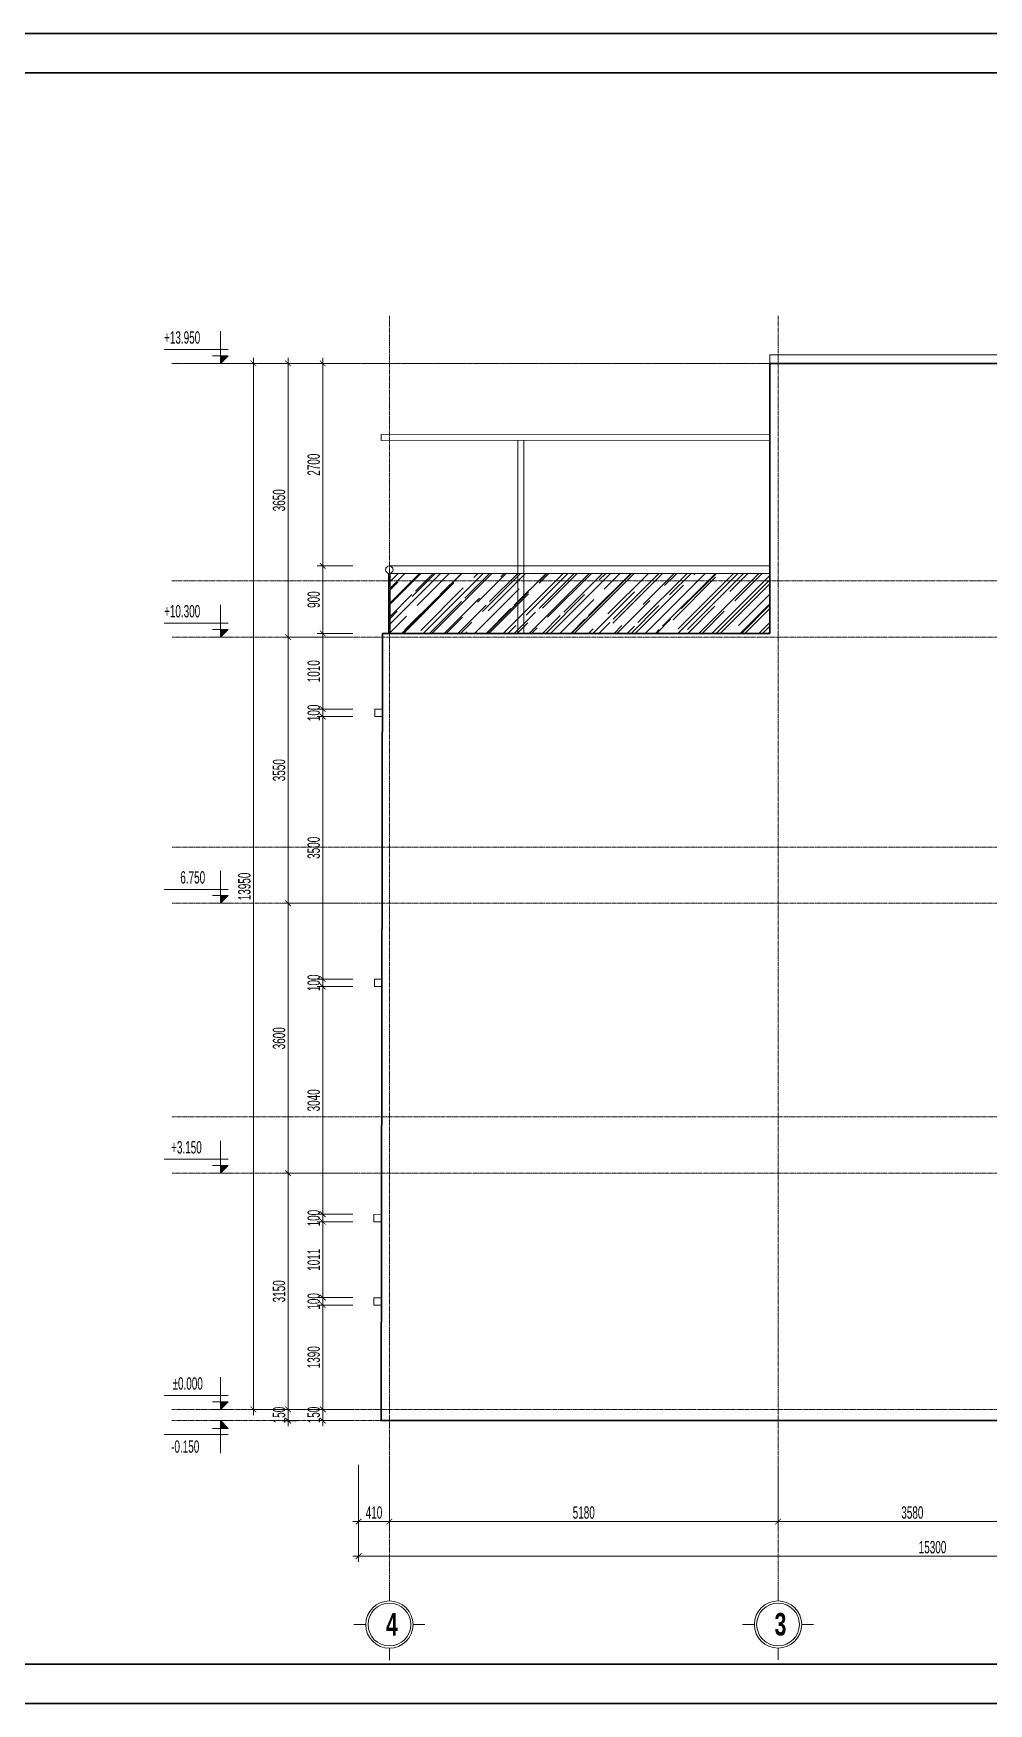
# Model space of a CAD drawing. Header units: millimetres. Extents: x 1336014 to 2939047, y -333549 to -60566.
# Drawn here: x 1415437 to 1428169, y -161916 to -139642 of the extents above; entities that cross this region are included whole.
import ezdxf
from ezdxf.enums import TextEntityAlignment as Align

# ---------------------------------------------------------------- set-up
doc = ezdxf.new("R2010")
doc.units = ezdxf.units.MM
doc.header["$MEASUREMENT"] = 0
doc.linetypes.add('CENTER2', pattern=[1.125, 0.75, -0.125, 0.125, -0.125])
for name, color, linetype, lineweight in [('01.Cut', 255, 'Continuous', 35), ('02.Thay', 145, 'Continuous', 15), ('03.Manh', 251, 'Continuous', 13), ('05.Text', 253, 'Continuous', 18), ('08.Dim', 156, 'Continuous', 15), ('10.truc', 250, 'CENTER2', 20), ('11.Khung bo', 32, 'Continuous', 50), ('12.Khung', 36, 'Continuous', 25), ('CA.thay 145', 145, 'Continuous', 18), ('DIM', 252, 'Continuous', 20)]:
    doc.layers.add(name, color=color, linetype=linetype, lineweight=lineweight)
doc.layers.add('text', color=7, linetype='Continuous')
doc.layers.add('Tpl_Bound', color=1, linetype='Continuous', plot=False)
doc.styles.add('AVANTHB', font='')
doc.styles.add('TT5_Text Dim', font='hoatbif.shx', dxfattribs={"width": 0.6})
doc.styles.get('AVANTHB').set_extended_font_data('.VnAvantH', bold=True)
doc.dimstyles.new('TT5_Dim 1-75', dxfattribs={"dimscale": 75, "dimtxt": 2.2, "dimasz": 1, "dimexe": 1, "dimexo": 0.5, "dimgap": 0.5, "dimtad": 1, "dimdec": 0, "dimzin": 0, "dimdsep": 46, "dimtxsty": 'TT5_Text Dim', "dimblk": 'ARCHTICK', "dimcen": 0, "dimdle": 1, "dimclrd": 256, "dimclre": 256, "dimclrt": 1, "dimadec": 0, "dimazin": 0, "dimtfac": 0.015, "dimtdec": 0, "dimtix": 1, "dimtmove": 2, "dimatfit": 3, "dimldrblk": 'DOT', "dimfxl": 1, "dimtolj": 1, "dimtzin": 0, "dimlwd": -1, "dimlwe": -1, "dimarcsym": 1})

# ---------------------------------------------------------------- blocks, each defined once
blk = doc.blocks.new('100')
at = {"layer": '11.Khung bo', "const_width": 26.7}
blk.add_lwpolyline([(1860913, -945240), (1860913, -916940), (1896063, -916940), (1896063, -945240)], close=True, dxfattribs=at)
blk.add_lwpolyline([(1860913, -945240), (1860913, -916940), (1896063, -916940), (1896063, -945240)], close=True, dxfattribs=at)
blk.add_lwpolyline([(1860913, -945240), (1860913, -916940), (1896063, -916940), (1896063, -945240)], close=True, dxfattribs=at)
at = {"layer": '12.Khung'}
blk.add_lwpolyline([(1901579, -945940), (1901579, -916240), (1859580, -916240), (1859580, -945940)], close=True, dxfattribs=at)
blk.add_lwpolyline([(1901579, -945940), (1901579, -916240), (1859580, -916240), (1859580, -945940)], close=True, dxfattribs=at)
blk.add_lwpolyline([(1901579, -945940), (1901579, -916240), (1859580, -916240), (1859580, -945940)], close=True, dxfattribs=at)
blk = doc.blocks.new('_ARCHTICK')
at = {"const_width": 0.15}
blk.add_lwpolyline([(-0.5, -0.5), (0.5, 0.5)], dxfattribs=at)
blk = doc.blocks.new('*D727')
at = {"layer": '08.Dim', "transparency": 16777216}
for p, q in [((1425363, -158731), (1425363, -159564)), ((1428943, -158731), (1428943, -159564)), ((1429018, -159489), (1425288, -159489))]:
    blk.add_line(p, q, dxfattribs=at)
at = {"layer": 'Defpoints', "color": 0, "transparency": 16777216}
for p in [(1425363, -158693), (1428943, -158693), (1425363, -159489)]:
    blk.add_point(p, dxfattribs=at)
at = {"layer": '08.Dim', "transparency": 16777216, "xscale": 75, "yscale": 75, "zscale": 75, "rotation": 180}
blk.add_blockref('_ARCHTICK', (1425363, -159489), dxfattribs=at)
at = {"layer": '08.Dim', "transparency": 16777216, "xscale": 75, "yscale": 75, "zscale": 75}
blk.add_blockref('_ARCHTICK', (1428943, -159489), dxfattribs=at)
at = {"layer": '08.Dim', "color": 1, "transparency": 16777216, "insert": (1427153, -159369), "char_height": 165, "attachment_point": 5, "style": 'TT5_Text Dim'}
blk.add_mtext('\\A1;3580', dxfattribs=at)
blk = doc.blocks.new('_DOT')
blk.add_line((-0.5, 0), (-1, 0))
at = {"const_width": 0.5}
blk.add_lwpolyline([(-0.25, 0, 1), (0.25, 0, 1)], format="xyb", close=True, dxfattribs=at)
blk = doc.blocks.new('*D728')
at = {"layer": '08.Dim', "transparency": 16777216}
for p, q in [((1420183, -158731), (1420183, -159564)), ((1425363, -158731), (1425363, -159564)), ((1425438, -159489), (1420108, -159489))]:
    blk.add_line(p, q, dxfattribs=at)
at = {"layer": 'Defpoints', "color": 0, "transparency": 16777216}
for p in [(1420183, -158693), (1425363, -158693), (1420183, -159489)]:
    blk.add_point(p, dxfattribs=at)
at = {"layer": '08.Dim', "transparency": 16777216, "xscale": 75, "yscale": 75, "zscale": 75, "rotation": 180}
blk.add_blockref('_ARCHTICK', (1420183, -159489), dxfattribs=at)
at = {"layer": '08.Dim', "transparency": 16777216, "xscale": 75, "yscale": 75, "zscale": 75}
blk.add_blockref('_ARCHTICK', (1425363, -159489), dxfattribs=at)
at = {"layer": '08.Dim', "color": 1, "transparency": 16777216, "insert": (1422773, -159369), "char_height": 165, "attachment_point": 5, "style": 'TT5_Text Dim'}
blk.add_mtext('\\A1;5180', dxfattribs=at)
blk = doc.blocks.new('*D729')
at = {"layer": '08.Dim', "transparency": 16777216}
for p, q in [((1419772, -158731), (1419772, -159564)), ((1420182, -158731), (1420182, -159564)), ((1420257, -159489), (1419697, -159489))]:
    blk.add_line(p, q, dxfattribs=at)
at = {"layer": 'Defpoints', "color": 0, "transparency": 16777216}
for p in [(1419772, -158693), (1420182, -158693), (1419772, -159489)]:
    blk.add_point(p, dxfattribs=at)
at = {"layer": '08.Dim', "transparency": 16777216, "xscale": 75, "yscale": 75, "zscale": 75, "rotation": 180}
blk.add_blockref('_ARCHTICK', (1419772, -159489), dxfattribs=at)
at = {"layer": '08.Dim', "transparency": 16777216, "xscale": 75, "yscale": 75, "zscale": 75}
blk.add_blockref('_ARCHTICK', (1420182, -159489), dxfattribs=at)
at = {"layer": '08.Dim', "color": 1, "transparency": 16777216, "insert": (1419977, -159369), "char_height": 165, "attachment_point": 5, "style": 'TT5_Text Dim'}
blk.add_mtext('\\A1;410', dxfattribs=at)
blk = doc.blocks.new('*D731')
at = {"layer": '08.Dim', "transparency": 16777216}
for p, q in [((1419772, -158731), (1419772, -160026)), ((1435072, -158731), (1435072, -160026)), ((1435147, -159951), (1419697, -159951))]:
    blk.add_line(p, q, dxfattribs=at)
at = {"layer": 'Defpoints', "color": 0, "transparency": 16777216}
for p in [(1419772, -158693), (1435072, -158693), (1419772, -159951)]:
    blk.add_point(p, dxfattribs=at)
at = {"layer": '08.Dim', "transparency": 16777216, "xscale": 75, "yscale": 75, "zscale": 75, "rotation": 180}
blk.add_blockref('_ARCHTICK', (1419772, -159951), dxfattribs=at)
at = {"layer": '08.Dim', "transparency": 16777216, "xscale": 75, "yscale": 75, "zscale": 75}
blk.add_blockref('_ARCHTICK', (1435072, -159951), dxfattribs=at)
at = {"layer": '08.Dim', "color": 1, "transparency": 16777216, "insert": (1427422, -159831), "char_height": 165, "attachment_point": 5, "style": 'TT5_Text Dim'}
blk.add_mtext('\\A1;15300', dxfattribs=at)
blk = doc.blocks.new('*D732')
at = {"layer": '08.Dim', "transparency": 16777216}
for p, q in [((1419294, -158067), (1419294, -156527)), ((1419693, -156602), (1419219, -156602)), ((1419693, -157992), (1419219, -157992))]:
    blk.add_line(p, q, dxfattribs=at)
at = {"layer": 'Defpoints', "color": 0, "transparency": 16777216}
for p in [(1419294, -156602), (1419730, -156602), (1419730, -157992)]:
    blk.add_point(p, dxfattribs=at)
at = {"layer": '08.Dim', "transparency": 16777216, "xscale": 75, "yscale": 75, "zscale": 75}
for p, rotation in [((1419294, -156602), 90), ((1419294, -157992), 270)]:
    blk.add_blockref('_ARCHTICK', p, dxfattribs=dict(at, rotation=rotation))
at = {"layer": '08.Dim', "color": 1, "transparency": 16777216, "insert": (1419174, -157297), "char_height": 165, "attachment_point": 5, "rotation": 90, "style": 'TT5_Text Dim'}
blk.add_mtext('\\A1;1390', dxfattribs=at)
blk = doc.blocks.new('*D733')
at = {"layer": '08.Dim', "transparency": 16777216}
for p, q in [((1419294, -157992), (1419294, -157917)), ((1419693, -157992), (1419219, -157992)), ((1419693, -158142), (1419219, -158142)), ((1419294, -157992), (1419294, -158142)), ((1419294, -158142), (1419294, -158217))]:
    blk.add_line(p, q, dxfattribs=at)
at = {"layer": 'Defpoints', "color": 0, "transparency": 16777216}
for p in [(1419294, -158142), (1419730, -157992), (1419730, -158142)]:
    blk.add_point(p, dxfattribs=at)
at = {"layer": '08.Dim', "transparency": 16777216, "xscale": 75, "yscale": 75, "zscale": 75}
for p, rotation in [((1419294, -157992), 270), ((1419294, -158142), 90)]:
    blk.add_blockref('_ARCHTICK', p, dxfattribs=dict(at, rotation=rotation))
at = {"layer": '08.Dim', "color": 1, "transparency": 16777216, "insert": (1419174, -158067), "char_height": 165, "attachment_point": 5, "rotation": 90, "style": 'TT5_Text Dim'}
blk.add_mtext('\\A1;150', dxfattribs=at)
blk = doc.blocks.new('*D743')
at = {"layer": '08.Dim', "transparency": 16777216}
for p, q in [((1419693, -144043), (1419219, -144043)), ((1419294, -146818), (1419294, -143968)), ((1419693, -146743), (1419219, -146743))]:
    blk.add_line(p, q, dxfattribs=at)
at = {"layer": 'Defpoints', "color": 0, "transparency": 16777216}
for p in [(1419294, -144043), (1419730, -144043), (1419730, -146743)]:
    blk.add_point(p, dxfattribs=at)
at = {"layer": '08.Dim', "transparency": 16777216, "xscale": 75, "yscale": 75, "zscale": 75}
for p, rotation in [((1419294, -144043), 90), ((1419294, -146743), 270)]:
    blk.add_blockref('_ARCHTICK', p, dxfattribs=dict(at, rotation=rotation))
at = {"layer": '08.Dim', "color": 1, "transparency": 16777216, "insert": (1419174, -145393), "char_height": 165, "attachment_point": 5, "rotation": 90, "style": 'TT5_Text Dim'}
blk.add_mtext('\\A1;2700', dxfattribs=at)
blk = doc.blocks.new('*D744')
at = {"layer": '08.Dim', "transparency": 16777216}
for p, q in [((1419693, -144043), (1418295, -144043)), ((1418370, -158068), (1418370, -143968)), ((1419693, -157993), (1418295, -157993))]:
    blk.add_line(p, q, dxfattribs=at)
at = {"layer": 'Defpoints', "color": 0, "transparency": 16777216}
for p in [(1418370, -144043), (1419730, -144043), (1419730, -157993)]:
    blk.add_point(p, dxfattribs=at)
at = {"layer": '08.Dim', "transparency": 16777216, "xscale": 75, "yscale": 75, "zscale": 75}
for p, rotation in [((1418370, -144043), 90), ((1418370, -157993), 270)]:
    blk.add_blockref('_ARCHTICK', p, dxfattribs=dict(at, rotation=rotation))
at = {"layer": '08.Dim', "color": 1, "transparency": 16777216, "insert": (1418250, -151018), "char_height": 165, "attachment_point": 5, "rotation": 90, "style": 'TT5_Text Dim'}
blk.add_mtext('\\A1;13950', dxfattribs=at)
blk = doc.blocks.new('A$C4E7C6F34')
at = {"layer": 'DIM'}
blk.add_hatch(color=256, dxfattribs=at).paths.add_polyline_path([(-38, 0), (-38, 138), (-178, 138)])
for p, q in [((-38, 576), (-38, 0)), ((964, 248), (-178, 248)), ((-178, 138), (101, 138)), ((-178, 138), (-38, 0)), ((-178, 0), (101, 0))]:
    blk.add_line(p, q, dxfattribs=at)
at = {"layer": 'text', "style": 'TT5_Text Dim', "flags": 8}
blk.add_attdef('%%P0.000', text='', height=220, dxfattribs=at).set_placement((102, 461), align=Align.MIDDLE_LEFT)
blk = doc.blocks.new('DANHTRUC')
for p, q in [((980383, -947347), (980383, -947137)), ((979963, -947767), (979753, -947767)), ((980803, -947767), (981013, -947767)), ((980383, -948187), (980383, -948397))]:
    blk.add_line(p, q)
for radius in [420, 380]:
    blk.add_circle((980383, -947767), radius)
blk = doc.blocks.new('*D2379')
at = {"layer": '08.Dim', "transparency": 16777216}
for p, q in [((1419693, -156502), (1419219, -156502)), ((1419294, -156502), (1419294, -156427)), ((1419294, -156602), (1419294, -156502)), ((1419693, -156602), (1419219, -156602)), ((1419294, -156602), (1419294, -156677))]:
    blk.add_line(p, q, dxfattribs=at)
at = {"layer": 'Defpoints', "color": 0, "transparency": 16777216}
for p in [(1419294, -156502), (1419730, -156502), (1419730, -156602)]:
    blk.add_point(p, dxfattribs=at)
at = {"layer": '08.Dim', "transparency": 16777216, "xscale": 75, "yscale": 75, "zscale": 75}
for p, rotation in [((1419294, -156502), 270), ((1419294, -156602), 90)]:
    blk.add_blockref('_ARCHTICK', p, dxfattribs=dict(at, rotation=rotation))
at = {"layer": '08.Dim', "color": 1, "transparency": 16777216, "insert": (1419174, -156552), "char_height": 165, "attachment_point": 5, "rotation": 90, "style": 'TT5_Text Dim'}
blk.add_mtext('\\A1;100', dxfattribs=at)
blk = doc.blocks.new('*D2380')
at = {"layer": '08.Dim', "transparency": 16777216}
for p, q in [((1419294, -156577), (1419294, -155416)), ((1419693, -155491), (1419219, -155491)), ((1419693, -156502), (1419219, -156502))]:
    blk.add_line(p, q, dxfattribs=at)
at = {"layer": 'Defpoints', "color": 0, "transparency": 16777216}
for p in [(1419294, -155491), (1419730, -155491), (1419730, -156502)]:
    blk.add_point(p, dxfattribs=at)
at = {"layer": '08.Dim', "transparency": 16777216, "xscale": 75, "yscale": 75, "zscale": 75}
for p, rotation in [((1419294, -155491), 90), ((1419294, -156502), 270)]:
    blk.add_blockref('_ARCHTICK', p, dxfattribs=dict(at, rotation=rotation))
at = {"layer": '08.Dim', "color": 1, "transparency": 16777216, "insert": (1419174, -155997), "char_height": 165, "attachment_point": 5, "rotation": 90, "style": 'TT5_Text Dim'}
blk.add_mtext('\\A1;1011', dxfattribs=at)
blk = doc.blocks.new('*D2381')
at = {"layer": '08.Dim', "transparency": 16777216}
for p, q in [((1419693, -155391), (1419219, -155391)), ((1419294, -155391), (1419294, -155316)), ((1419294, -155491), (1419294, -155391)), ((1419693, -155491), (1419219, -155491)), ((1419294, -155491), (1419294, -155566))]:
    blk.add_line(p, q, dxfattribs=at)
at = {"layer": 'Defpoints', "color": 0, "transparency": 16777216}
for p in [(1419294, -155391), (1419730, -155391), (1419730, -155491)]:
    blk.add_point(p, dxfattribs=at)
at = {"layer": '08.Dim', "transparency": 16777216, "xscale": 75, "yscale": 75, "zscale": 75}
for p, rotation in [((1419294, -155391), 270), ((1419294, -155491), 90)]:
    blk.add_blockref('_ARCHTICK', p, dxfattribs=dict(at, rotation=rotation))
at = {"layer": '08.Dim', "color": 1, "transparency": 16777216, "insert": (1419174, -155441), "char_height": 165, "attachment_point": 5, "rotation": 90, "style": 'TT5_Text Dim'}
blk.add_mtext('\\A1;100', dxfattribs=at)
blk = doc.blocks.new('*D2382')
at = {"layer": '08.Dim', "transparency": 16777216}
for p, q in [((1419693, -152351), (1419219, -152351)), ((1419294, -155466), (1419294, -152276)), ((1419693, -155391), (1419219, -155391))]:
    blk.add_line(p, q, dxfattribs=at)
at = {"layer": 'Defpoints', "color": 0, "transparency": 16777216}
for p in [(1419294, -152351), (1419730, -152351), (1419730, -155391)]:
    blk.add_point(p, dxfattribs=at)
at = {"layer": '08.Dim', "transparency": 16777216, "xscale": 75, "yscale": 75, "zscale": 75}
for p, rotation in [((1419294, -152351), 90), ((1419294, -155391), 270)]:
    blk.add_blockref('_ARCHTICK', p, dxfattribs=dict(at, rotation=rotation))
at = {"layer": '08.Dim', "color": 1, "transparency": 16777216, "insert": (1419174, -153871), "char_height": 165, "attachment_point": 5, "rotation": 90, "style": 'TT5_Text Dim'}
blk.add_mtext('\\A1;3040', dxfattribs=at)
blk = doc.blocks.new('*D2383')
at = {"layer": '08.Dim', "transparency": 16777216}
for p, q in [((1419693, -152253), (1419219, -152253)), ((1419693, -152353), (1419219, -152353)), ((1419294, -152253), (1419294, -152178)), ((1419294, -152353), (1419294, -152253)), ((1419294, -152353), (1419294, -152428))]:
    blk.add_line(p, q, dxfattribs=at)
at = {"layer": 'Defpoints', "color": 0, "transparency": 16777216}
for p in [(1419294, -152253), (1419730, -152253), (1419730, -152353)]:
    blk.add_point(p, dxfattribs=at)
at = {"layer": '08.Dim', "transparency": 16777216, "xscale": 75, "yscale": 75, "zscale": 75}
for p, rotation in [((1419294, -152253), 270), ((1419294, -152353), 90)]:
    blk.add_blockref('_ARCHTICK', p, dxfattribs=dict(at, rotation=rotation))
at = {"layer": '08.Dim', "color": 1, "transparency": 16777216, "insert": (1419174, -152303), "char_height": 165, "attachment_point": 5, "rotation": 90, "style": 'TT5_Text Dim'}
blk.add_mtext('\\A1;100', dxfattribs=at)
blk = doc.blocks.new('*D2384')
at = {"layer": '08.Dim', "transparency": 16777216}
for p, q in [((1419693, -148753), (1419219, -148753)), ((1419294, -152328), (1419294, -148678)), ((1419693, -152253), (1419219, -152253))]:
    blk.add_line(p, q, dxfattribs=at)
at = {"layer": 'Defpoints', "color": 0, "transparency": 16777216}
for p in [(1419294, -148753), (1419730, -148753), (1419730, -152253)]:
    blk.add_point(p, dxfattribs=at)
at = {"layer": '08.Dim', "transparency": 16777216, "xscale": 75, "yscale": 75, "zscale": 75}
for p, rotation in [((1419294, -148753), 90), ((1419294, -152253), 270)]:
    blk.add_blockref('_ARCHTICK', p, dxfattribs=dict(at, rotation=rotation))
at = {"layer": '08.Dim', "color": 1, "transparency": 16777216, "insert": (1419174, -150503), "char_height": 165, "attachment_point": 5, "rotation": 90, "style": 'TT5_Text Dim'}
blk.add_mtext('\\A1;3500', dxfattribs=at)
blk = doc.blocks.new('*D2385')
at = {"layer": '08.Dim', "transparency": 16777216}
for p, q in [((1419693, -148653), (1419219, -148653)), ((1419693, -148753), (1419219, -148753)), ((1419294, -148653), (1419294, -148578)), ((1419294, -148753), (1419294, -148653)), ((1419294, -148753), (1419294, -148828))]:
    blk.add_line(p, q, dxfattribs=at)
at = {"layer": 'Defpoints', "color": 0, "transparency": 16777216}
for p in [(1419294, -148653), (1419730, -148653), (1419730, -148753)]:
    blk.add_point(p, dxfattribs=at)
at = {"layer": '08.Dim', "transparency": 16777216, "xscale": 75, "yscale": 75, "zscale": 75}
for p, rotation in [((1419294, -148653), 270), ((1419294, -148753), 90)]:
    blk.add_blockref('_ARCHTICK', p, dxfattribs=dict(at, rotation=rotation))
at = {"layer": '08.Dim', "color": 1, "transparency": 16777216, "insert": (1419174, -148703), "char_height": 165, "attachment_point": 5, "rotation": 90, "style": 'TT5_Text Dim'}
blk.add_mtext('\\A1;100', dxfattribs=at)
blk = doc.blocks.new('*D2386')
at = {"layer": '08.Dim', "transparency": 16777216}
for p, q in [((1419693, -147643), (1419219, -147643)), ((1419294, -148728), (1419294, -147568)), ((1419693, -148653), (1419219, -148653))]:
    blk.add_line(p, q, dxfattribs=at)
at = {"layer": 'Defpoints', "color": 0, "transparency": 16777216}
for p in [(1419294, -147643), (1419730, -147643), (1419730, -148653)]:
    blk.add_point(p, dxfattribs=at)
at = {"layer": '08.Dim', "transparency": 16777216, "xscale": 75, "yscale": 75, "zscale": 75}
for p, rotation in [((1419294, -147643), 90), ((1419294, -148653), 270)]:
    blk.add_blockref('_ARCHTICK', p, dxfattribs=dict(at, rotation=rotation))
at = {"layer": '08.Dim', "color": 1, "transparency": 16777216, "insert": (1419174, -148148), "char_height": 165, "attachment_point": 5, "rotation": 90, "style": 'TT5_Text Dim'}
blk.add_mtext('\\A1;1010', dxfattribs=at)
blk = doc.blocks.new('*D2387')
at = {"layer": '08.Dim', "transparency": 16777216}
for p, q in [((1419693, -146743), (1419219, -146743)), ((1419294, -147718), (1419294, -146668)), ((1419693, -147643), (1419219, -147643))]:
    blk.add_line(p, q, dxfattribs=at)
at = {"layer": 'Defpoints', "color": 0, "transparency": 16777216}
for p in [(1419294, -146743), (1419730, -146743), (1419730, -147643)]:
    blk.add_point(p, dxfattribs=at)
at = {"layer": '08.Dim', "transparency": 16777216, "xscale": 75, "yscale": 75, "zscale": 75}
for p, rotation in [((1419294, -146743), 90), ((1419294, -147643), 270)]:
    blk.add_blockref('_ARCHTICK', p, dxfattribs=dict(at, rotation=rotation))
at = {"layer": '08.Dim', "color": 1, "transparency": 16777216, "insert": (1419174, -147193), "char_height": 165, "attachment_point": 5, "rotation": 90, "style": 'TT5_Text Dim'}
blk.add_mtext('\\A1;900', dxfattribs=at)
blk = doc.blocks.new('*D2388')
at = {"layer": '08.Dim', "transparency": 16777216}
for p, q in [((1418832, -157993), (1418832, -157918)), ((1418946, -157993), (1418757, -157993)), ((1418946, -158143), (1418757, -158143)), ((1418832, -158143), (1418832, -157993)), ((1418832, -158143), (1418832, -158218))]:
    blk.add_line(p, q, dxfattribs=at)
at = {"layer": 'Defpoints', "color": 0, "transparency": 16777216}
for p in [(1418832, -157993), (1418983, -157993), (1418983, -158143)]:
    blk.add_point(p, dxfattribs=at)
at = {"layer": '08.Dim', "transparency": 16777216, "xscale": 75, "yscale": 75, "zscale": 75}
for p, rotation in [((1418832, -157993), 270), ((1418832, -158143), 90)]:
    blk.add_blockref('_ARCHTICK', p, dxfattribs=dict(at, rotation=rotation))
at = {"layer": '08.Dim', "color": 1, "transparency": 16777216, "insert": (1418712, -158068), "char_height": 165, "attachment_point": 5, "rotation": 90, "style": 'TT5_Text Dim'}
blk.add_mtext('\\A1;150', dxfattribs=at)
blk = doc.blocks.new('*D2389')
at = {"layer": '08.Dim', "transparency": 16777216}
for p, q in [((1418832, -158068), (1418832, -154768)), ((1419693, -154843), (1418757, -154843)), ((1419693, -157993), (1418757, -157993))]:
    blk.add_line(p, q, dxfattribs=at)
at = {"layer": 'Defpoints', "color": 0, "transparency": 16777216}
for p in [(1418832, -154843), (1419730, -154843), (1419730, -157993)]:
    blk.add_point(p, dxfattribs=at)
at = {"layer": '08.Dim', "transparency": 16777216, "xscale": 75, "yscale": 75, "zscale": 75}
for p, rotation in [((1418832, -154843), 90), ((1418832, -157993), 270)]:
    blk.add_blockref('_ARCHTICK', p, dxfattribs=dict(at, rotation=rotation))
at = {"layer": '08.Dim', "color": 1, "transparency": 16777216, "insert": (1418712, -156418), "char_height": 165, "attachment_point": 5, "rotation": 90, "style": 'TT5_Text Dim'}
blk.add_mtext('\\A1;3150', dxfattribs=at)
blk = doc.blocks.new('*D2390')
at = {"layer": '08.Dim', "transparency": 16777216}
for p, q in [((1419693, -151243), (1418757, -151243)), ((1418832, -154918), (1418832, -151168)), ((1419693, -154843), (1418757, -154843))]:
    blk.add_line(p, q, dxfattribs=at)
at = {"layer": 'Defpoints', "color": 0, "transparency": 16777216}
for p in [(1418832, -151243), (1419730, -151243), (1419730, -154843)]:
    blk.add_point(p, dxfattribs=at)
at = {"layer": '08.Dim', "transparency": 16777216, "xscale": 75, "yscale": 75, "zscale": 75}
for p, rotation in [((1418832, -151243), 90), ((1418832, -154843), 270)]:
    blk.add_blockref('_ARCHTICK', p, dxfattribs=dict(at, rotation=rotation))
at = {"layer": '08.Dim', "color": 1, "transparency": 16777216, "insert": (1418712, -153043), "char_height": 165, "attachment_point": 5, "rotation": 90, "style": 'TT5_Text Dim'}
blk.add_mtext('\\A1;3600', dxfattribs=at)
blk = doc.blocks.new('*D2391')
at = {"layer": '08.Dim', "transparency": 16777216}
for p, q in [((1418832, -151318), (1418832, -147618)), ((1419693, -147693), (1418757, -147693)), ((1419693, -151243), (1418757, -151243))]:
    blk.add_line(p, q, dxfattribs=at)
at = {"layer": 'Defpoints', "color": 0, "transparency": 16777216}
for p in [(1418832, -147693), (1419730, -147693), (1419730, -151243)]:
    blk.add_point(p, dxfattribs=at)
at = {"layer": '08.Dim', "transparency": 16777216, "xscale": 75, "yscale": 75, "zscale": 75}
for p, rotation in [((1418832, -147693), 90), ((1418832, -151243), 270)]:
    blk.add_blockref('_ARCHTICK', p, dxfattribs=dict(at, rotation=rotation))
at = {"layer": '08.Dim', "color": 1, "transparency": 16777216, "insert": (1418712, -149468), "char_height": 165, "attachment_point": 5, "rotation": 90, "style": 'TT5_Text Dim'}
blk.add_mtext('\\A1;3550', dxfattribs=at)
blk = doc.blocks.new('*D2392')
at = {"layer": '08.Dim', "transparency": 16777216}
for p, q in [((1419693, -144043), (1418757, -144043)), ((1418832, -147768), (1418832, -143968)), ((1419693, -147693), (1418757, -147693))]:
    blk.add_line(p, q, dxfattribs=at)
at = {"layer": 'Defpoints', "color": 0, "transparency": 16777216}
for p in [(1418832, -144043), (1419730, -144043), (1419730, -147693)]:
    blk.add_point(p, dxfattribs=at)
at = {"layer": '08.Dim', "transparency": 16777216, "xscale": 75, "yscale": 75, "zscale": 75}
for p, rotation in [((1418832, -144043), 90), ((1418832, -147693), 270)]:
    blk.add_blockref('_ARCHTICK', p, dxfattribs=dict(at, rotation=rotation))
at = {"layer": '08.Dim', "color": 1, "transparency": 16777216, "insert": (1418712, -145868), "char_height": 165, "attachment_point": 5, "rotation": 90, "style": 'TT5_Text Dim'}
blk.add_mtext('\\A1;3650', dxfattribs=at)

msp = doc.modelspace()

# ---------------------------------------------------------------- hatches: boundary and pattern name
at = {"layer": '03.Manh', "ltscale": 0.1}
h = msp.add_hatch(dxfattribs=at)
h.set_pattern_fill('AR-RROOF', color=256, scale=200, angle=45)
h.set_pattern_definition([(45, (530062.57, -189400.8), (169.705627, 452.54834), [3000, -400, 1000, -200]), (45, (530179.95, -189142), (-329.51176, 46.66905), [600, -66, 1200, -150]), (45, (530013.07, -189209.88), (640.638744, 830.143361), [1600, -280, 800, -200])])
h.paths.add_polyline_path([(1420291.5, -147643.5), (1420291.5, -147643.5), (1420191.5, -147643.5), (1420191.5, -146843.5), (1425252.5, -146843.6), (1425252.5, -147643.1), (1425252.5, -147643.1), (1425252.5, -147643.1)])

# ---------------------------------------------------------------- linework, layer by layer
at = {"layer": '01.Cut'}
msp.add_lwpolyline([(1435971.5, -146442.3), (1435971.5, -154542.7), (1435071.5, -154542.8), (1435071.5, -158142.3), (1420071.5, -158142.8), (1420091.5, -147643.5), (1425252.5, -147643.1), (1425252.2, -144043.1), (1429052.3, -144043), (1429052.5, -146442.3), (1435971.5, -146442.3)], dxfattribs=at)
at = {"layer": '02.Thay'}
msp.add_lwpolyline([(1425252.2, -144040.3), (1425252.2, -143930.3), (1428942, -143930.3), (1429052, -143930.3), (1429052.3, -144040.3)], dxfattribs=at)
at = {"layer": '03.Manh'}
for p, q in [((1420191.5, -146843.5), (1420171.5, -146843.5)), ((1420191.5, -147643.5), (1420191.5, -146843.5))]:
    msp.add_line(p, q, dxfattribs=at)
at = {"layer": '03.Manh', "ltscale": 200}
msp.add_line((1420171.5, -146843.5), (1420171.5, -147643.5), dxfattribs=at)
for points in [[(1420181.5, -146743.5), (1425252.5, -146743.6)], [(1420181.5, -146843.5), (1425252.5, -146843.6)]]:
    msp.add_lwpolyline(points, dxfattribs=at)
msp.add_circle((1420181.5, -146793.5), 50, dxfattribs=at)
at = {"layer": '10.truc'}
for p, q in [((1420181.5, -143408.8), (1420181.5, -160388.6)), ((1425362.5, -143408.8), (1425362.5, -160388.6)), ((1438373.9, -144043), (1417284.3, -144043)), ((1438374.2, -144043), (1417284.6, -144043)), ((1438373.9, -146942.4), (1417284.3, -146942.4)), ((1438374.2, -147693.5), (1417284.6, -147693.5)), ((1438374.2, -150492.8), (1417284.6, -150492.8)), ((1438374.2, -151243.3), (1417284.6, -151243.3)), ((1438374.1, -154092.8), (1417284.5, -154092.8)), ((1438374.2, -154843.2), (1417284.6, -154843.2)), ((1438374.1, -157993.3), (1417284.3, -157993.3)), ((1438374.1, -158142.3), (1417284.3, -158142.3))]:
    msp.add_line(p, q, dxfattribs=at)
at = {"layer": 'CA.thay 145'}
msp.add_lwpolyline([(1425252.5, -145064.8), (1420071.4, -145070.5), (1420071.4, -144990), (1425252.4, -144984.3)], close=True, dxfattribs=at)
for points in [[(1421894.6, -145068.5), (1421896.3, -147643.4)], [(1421974.6, -145068.4), (1421976.3, -147643.4)], [(1419989.4, -148753.9), (1419989.4, -148653.9), (1420089.6, -148653.9), (1420089.6, -148753.9), (1419989.4, -148753.9)], [(1419982.3, -152354.3), (1419982.3, -152254.3), (1420082.5, -152254.3), (1420082.5, -152354.3), (1419982.3, -152354.3)], [(1419976.8, -155492.2), (1419976.8, -155392.2), (1420076.7, -155390.7), (1420076.7, -155490.7), (1419976.8, -155492.2)], [(1419974.3, -156603.2), (1419974.3, -156503.2), (1420074.4, -156503.2), (1420074.4, -156603.2), (1419974.3, -156603.2)]]:
    msp.add_lwpolyline(points, dxfattribs=at)
at = {"layer": 'Tpl_Bound', "color": 1}
msp.add_lwpolyline([(1413918.7, -161916.3), (1413918.7, -139641.5), (1445418.4, -139641.5), (1445418.4, -161916.3)], close=True, dxfattribs=at)

# ---------------------------------------------------------------- block references
at = {"layer": '05.Text', "yscale": 0.75, "zscale": 0.75}
for name, p, xscale in [('100', (19234, 547538.6), 0.75), ('DANHTRUC', (2155470, 549962.8), -0.75), ('DANHTRUC', (2160650, 549963.8), -0.75)]:
    msp.add_blockref(name, p, dxfattribs=dict(at, xscale=xscale))
at = {"layer": '08.Dim'}
ref = msp.add_blockref('A$C4E7C6F34', (1417901.1, -144043), dxfattribs=dict(at, xscale=-0.7499999999999988, yscale=0.7499999999999988, zscale=0.7499999999999988))
ref.add_attrib('%%P0.000', '+13.950', dxfattribs={"layer": 'text', "height": 165, "style": 'TT5_Text Dim', "width": 0.6, "flags": 8}).set_placement((1417178.5, -143697), align=Align.MIDDLE_LEFT)
ref = msp.add_blockref('A$C4E7C6F34', (1417901.1, -147693.5), dxfattribs=dict(at, xscale=-0.7499999999999988, yscale=0.7499999999999988, zscale=0.7499999999999988))
ref.add_attrib('%%P0.000', '+10.300', dxfattribs={"layer": 'text', "height": 165, "style": 'TT5_Text Dim', "width": 0.6, "flags": 8}).set_placement((1417178.5, -147347.5), align=Align.MIDDLE_LEFT)
ref = msp.add_blockref('A$C4E7C6F34', (1417901.1, -151243.3), dxfattribs=dict(at, xscale=-0.7499999999999988, yscale=0.7499999999999988, zscale=0.7499999999999988))
ref.add_attrib('%%P0.000', '6.750', dxfattribs={"layer": 'text', "height": 165, "style": 'TT5_Text Dim', "width": 0.6, "flags": 8}).set_placement((1417395.3, -150897.3), align=Align.MIDDLE_LEFT)
ref = msp.add_blockref('A$C4E7C6F34', (1417901.1, -154843.2), dxfattribs=dict(at, xscale=-0.7499999999999988, yscale=0.7499999999999988, zscale=0.7499999999999988))
ref.add_attrib('%%P0.000', '+3.150', dxfattribs={"layer": 'text', "height": 165, "style": 'TT5_Text Dim', "width": 0.6, "flags": 8}).set_placement((1417272.7, -154497.2), align=Align.MIDDLE_LEFT)
ref = msp.add_blockref('A$C4E7C6F34', (1417901.1, -157993.3), dxfattribs=dict(at, xscale=-0.7499999999999988, yscale=0.7499999999999988, zscale=0.7499999999999988))
ref.add_attrib('%%P0.000', '%%p0.000', dxfattribs={"layer": 'text', "height": 165, "style": 'TT5_Text Dim', "width": 0.6, "flags": 8}).set_placement((1417291.6, -157647.3), align=Align.MIDDLE_LEFT)
ref = msp.add_blockref('A$C4E7C6F34', (1417901.1, -158142.3), dxfattribs=dict(at, xscale=0.7499999999999988, yscale=0.7499999999999988, zscale=0.7499999999999988, rotation=180))
ref.add_attrib('%%P0.000', '-0.150', dxfattribs={"layer": 'text', "height": 165, "style": 'TT5_Text Dim', "width": 0.6, "flags": 8}).set_placement((1417272.7, -158488.3), align=Align.MIDDLE_LEFT)

# ---------------------------------------------------------------- texts
at = {"layer": '05.Text', "style": 'AVANTHB', "width": 0.7}
for s, p in [('4', (1420138.1, -161008.6)), ('3', (1425317.1, -161007.6))]:
    msp.add_text(s, height=300, dxfattribs=at).set_placement(p)

# ---------------------------------------------------------------- dimensions: what is measured, and where the dimension line sits
at = {"layer": '08.Dim'}
for base, p1, p2, angle, picture, middle in [((1418369.7, -144043), (1419730.5, -157993.3), (1419730.5, -144043), 90, '*D744', (1418249.7, -151018.1)), ((1418831.7182, -144043.0282), (1419730.5, -147693.4863), (1419730.5, -144043.0282), 90, '*D2392', (1418711.7182, -145868.2572)), ((1419293.7182, -144043.0282), (1419730.5, -146742.5402), (1419730.5, -144043.0282), 90, '*D743', (1419173.7182, -145392.7842)), ((1419293.7, -146742.5), (1419730.5, -147642.5), (1419730.5, -146742.5), 90, '*D2387', (1419173.7, -147192.5)), ((1418831.7, -147693.5), (1419730.5, -151243.3), (1419730.5, -147693.5), 90, '*D2391', (1418711.7, -149468.4)), ((1419293.7, -147642.5), (1419730.5, -148652.9), (1419730.5, -147642.5), 90, '*D2386', (1419173.7, -148147.7)), ((1419293.7, -148652.9), (1419730.5, -148752.9), (1419730.5, -148652.9), 90, '*D2385', (1419173.7, -148702.9)), ((1419293.7, -148752.9), (1419730.5, -152253.3), (1419730.5, -148752.9), 90, '*D2384', (1419173.7, -150503.1)), ((1418831.7, -151243.3), (1419730.5, -154843.2), (1419730.5, -151243.3), 90, '*D2390', (1418711.7, -153043.3)), ((1419293.7, -152253.3), (1419730.5, -152353.3), (1419730.5, -152253.3), 90, '*D2383', (1419173.7, -152303.3)), ((1419293.7, -152351.3), (1419730.5, -155391.2), (1419730.5, -152351.3), 90, '*D2382', (1419173.7, -153871.3)), ((1418831.7, -154843.2), (1419730.5, -157993.3), (1419730.5, -154843.2), 90, '*D2389', (1418711.7, -156418.2)), ((1419293.7, -155391.2), (1419730.5, -155491.2), (1419730.5, -155391.2), 90, '*D2381', (1419173.7, -155441.2)), ((1419293.7, -155491.2), (1419730.5, -156502.2), (1419730.5, -155491.2), 90, '*D2380', (1419173.7, -155996.7)), ((1419293.7, -156502.2), (1419730.5, -156602.2), (1419730.5, -156502.2), 90, '*D2379', (1419173.7, -156552.2)), ((1419293.7, -156602.2), (1419730.5, -157992.3), (1419730.5, -156602.2), 90, '*D732', (1419173.7, -157297.2)), ((1418831.7, -157993.3), (1418983, -158143.3), (1418983, -157993.3), 90, '*D2388', (1418711.7, -158068.3)), ((1419293.7, -158142.3), (1419730.5, -157992.3), (1419730.5, -158142.3), 90, '*D733', (1419173.7, -158067.3)), ((1419771.5, -159489.1), (1420181.5, -158693.3), (1419771.5, -158693.3), 180, '*D729', (1419976.5, -159369.1)), ((1419771.5, -159951.1), (1435071.5, -158693.3), (1419771.5, -158693.3), 180, '*D731', (1427421.5, -159831.1)), ((1420182.5, -159489.1), (1425362.5, -158693.3), (1420182.5, -158693.3), 180, '*D728', (1422772.5, -159369.1)), ((1425362.5, -159489.1), (1428942.5, -158693.3), (1425362.5, -158693.3), 180, '*D727', (1427152.5, -159369.1))]:
    dim = msp.add_linear_dim(base=base, p1=p1, p2=p2, angle=angle, dimstyle='TT5_Dim 1-75', dxfattribs=at)
    dim.commit()
    dim.dimension.update_dxf_attribs({"geometry": picture, "text_midpoint": middle})

doc.saveas('drawing.dxf')
